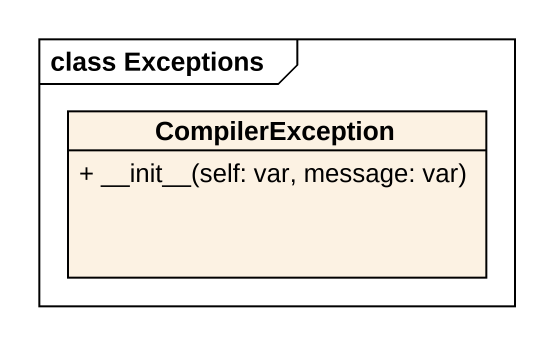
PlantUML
@startuml
mainframe class Exceptions
hide circle
hide empty members
skinparam classAttributeIconSize 0
class CompilerException {
  + ~__init~__(self: var, message: var)
}
@enduml
